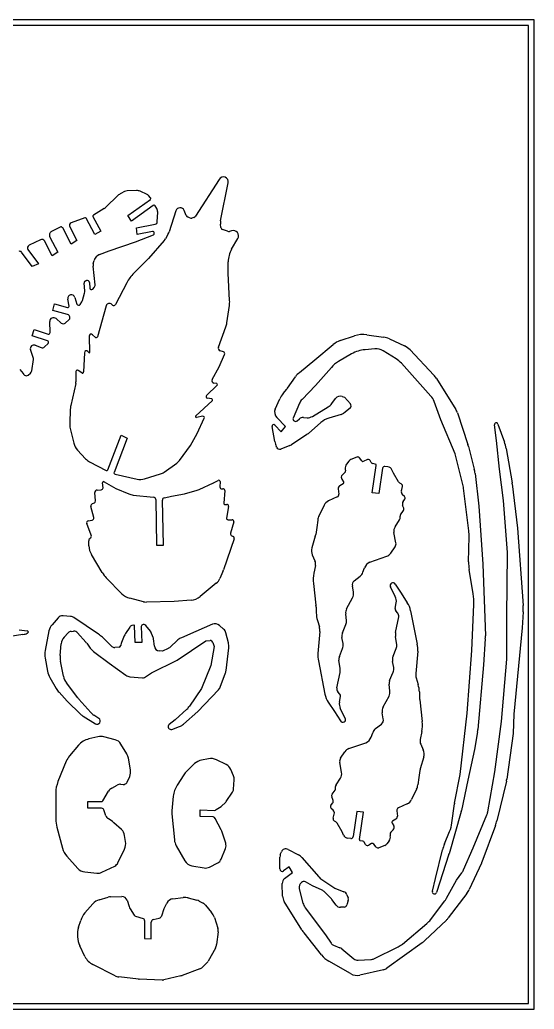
# Model space of a CAD drawing. Extents: x 0 to 23.4, y 0 to 18.5.
# Drawn here: x 13.78 to 23.39, y 0 to 18.5 of the extents above; entities that cross this region are included whole.
import ezdxf

# ---------------------------------------------------------------- set-up
doc = ezdxf.new("R2010")
doc.units = 0
doc.layers.add('GREEN', color=3, linetype='CONTINUOUS')
doc.layers.add('WHITE', color=7, linetype='CONTINUOUS')

msp = doc.modelspace()

# ---------------------------------------------------------------- linework, layer by layer
at = {"layer": 'GREEN', "linetype": 'CONTINUOUS'}
for p, q in [((23.392408, 18.502732), (0, 18.502732)), ((23.392408, 0), (23.392408, 18.502732)), ((23.288208, 18.398532), (0.1042, 18.398532)), ((23.288208, 0.1042), (23.288208, 18.398532)), ((0, 0), (23.392408, 0)), ((0.1042, 0.1042), (23.288208, 0.1042))]:
    msp.add_line(p, q, dxfattribs=at)
at = {"layer": 'WHITE', "linetype": 'CONTINUOUS'}
for p, q in [((17.503024, 15.51636), (17.0631, 14.831923)), ((17.530116, 14.742154), (17.671828, 15.451756)), ((15.612836, 15.216264), (15.384638, 14.996403)), ((15.736834, 15.289204), (15.666637, 15.254534)), ((15.959822, 15.30796), (15.783724, 15.301708)), ((16.155718, 15.237104), (16.027358, 15.295017)), ((16.221364, 15.174584), (16.18338, 15.216882)), ((15.799354, 14.845312), (16.218143, 15.144492)), ((16.272422, 15.029746), (15.863958, 14.737986)), ((16.338068, 14.972436), (16.30785, 15.022452)), ((15.14602, 14.822388), (15.289816, 14.550426)), ((15.357546, 14.975562), (15.154154, 14.851899)), ((15.863958, 14.737986), (15.799354, 14.845312)), ((16.348488, 14.725482), (16.35474, 14.903664)), ((16.694432, 14.930756), (16.569392, 14.53688)), ((16.888244, 14.845312), (16.848107, 14.937822)), ((16.957016, 14.79738), (16.922252, 14.811088)), ((17.028914, 14.8078), (16.993222, 14.796061)), ((14.532282, 14.62545), (14.372856, 14.543132)), ((14.711506, 14.63066), (14.845924, 14.374328)), ((14.992846, 14.801548), (14.738143, 14.70266)), ((15.180406, 14.488948), (15.016812, 14.79217)), ((15.959822, 14.613988), (16.308734, 14.679424)), ((17.53741, 14.616072), (17.528342, 14.681615)), ((14.340554, 14.439974), (14.490602, 14.15655)), ((14.740682, 14.30764), (14.581255, 14.609821)), ((15.289816, 14.550426), (15.180406, 14.488948)), ((15.94315, 14.351404), (16.27659, 14.480612)), ((15.970242, 14.488948), (15.959822, 14.613988)), ((16.256792, 14.54209), (15.970242, 14.488948)), ((16.28701, 14.493116), (16.288393, 14.512996)), ((16.55272, 14.498326), (16.499578, 14.407672)), ((17.659324, 14.5473), (17.56736, 14.578869)), ((17.736432, 14.558762), (17.696738, 14.54658)), ((14.165498, 14.389958), (13.950761, 14.28593)), ((14.38015, 14.08882), (14.237396, 14.365992)), ((14.845924, 14.374328), (14.740682, 14.30764)), ((15.451326, 14.184684), (15.94315, 14.351404)), ((16.476654, 14.37537), (16.180726, 14.035678)), ((17.737474, 14.211776), (17.854178, 14.410798)), ((14.011282, 13.886672), (13.81226, 14.15655)), ((13.931048, 14.206566), (14.12486, 13.938772)), ((14.490602, 14.15655), (14.38015, 14.08882)), ((15.267934, 14.111744), (15.451326, 14.184684)), ((14.12486, 13.938772), (14.011282, 13.886672)), ((15.185616, 13.548022), (15.147953, 13.894992)), ((15.152272, 13.946066), (15.16778, 14.001329)), ((16.180726, 14.035678), (15.908598, 13.763882)), ((17.673912, 13.763716), (17.673126, 13.975244)), ((17.699962, 13.252094), (17.673912, 13.763716)), ((14.993888, 13.435486), (14.980342, 13.576156)), ((15.014728, 13.624088), (15.022893, 13.626798)), ((15.07829, 13.587618), (15.086626, 13.483418)), ((15.777472, 13.584492), (15.566935, 13.177101)), ((14.946998, 13.25522), (14.988678, 13.39068)), ((15.14081, 13.465704), (15.168944, 13.496964)), ((14.394738, 13.068702), (14.425998, 13.189574)), ((14.425998, 13.189574), (14.666553, 13.121278)), ((14.69796, 13.149978), (14.67712, 13.28127)), ((14.806328, 13.310446), (14.843659, 13.186389)), ((14.905318, 13.179154), (14.934373, 13.227161)), ((15.392974, 13.154146), (15.232506, 12.576878)), ((15.51072, 13.168734), (15.497174, 13.181238)), ((17.649946, 12.83842), (17.695766, 13.159363)), ((14.670868, 12.992636), (14.394738, 13.068702)), ((14.34368, 12.652944), (14.336386, 12.858218)), ((14.455174, 12.914486), (14.55208, 12.831126)), ((14.628146, 12.832168), (14.702128, 12.90094)), ((14.712548, 12.92699), (14.710136, 12.945715)), ((14.009198, 12.590424), (14.04671, 12.709212)), ((14.294706, 12.500812), (14.009198, 12.590424)), ((14.04671, 12.709212), (14.30601, 12.625414)), ((15.074122, 12.586256), (15.0821, 12.278866)), ((15.189784, 12.564374), (15.134558, 12.613348)), ((17.489478, 12.380982), (17.630148, 12.761312)), ((19.76729, 12.502896), (20.031958, 12.590424)), ((20.265366, 12.611264), (20.575882, 12.567486)), ((14.063382, 12.41641), (14.178002, 12.371604)), ((14.240522, 12.38515), (14.307119, 12.451931)), ((19.294222, 12.143406), (19.63355, 12.42831)), ((20.685292, 12.535198), (20.970572, 12.403417)), ((14.030038, 12.188212), (13.978286, 12.333842)), ((14.985552, 12.276782), (14.970964, 11.91625)), ((15.072038, 12.274698), (15.052095, 12.298546)), ((17.507192, 12.01524), (17.60514, 12.243438)), ((17.5843, 12.292412), (17.520738, 12.314295)), ((19.978816, 12.2549), (19.731862, 12.110062)), ((20.416456, 12.346596), (20.230955, 12.333389)), ((20.810332, 12.163204), (20.568439, 12.309882)), ((21.073958, 12.328882), (21.515744, 11.857879)), ((14.000862, 11.93709), (14.033164, 12.148616)), ((19.00663, 11.906872), (19.294222, 12.143406)), ((21.461582, 11.466106), (20.911406, 12.078802)), ((13.777874, 11.964182), (13.839352, 11.889158)), ((13.849772, 11.878738), (13.867486, 11.859982)), ((13.93209, 11.857898), (13.975854, 11.894368)), ((14.82821, 11.927712), (14.827879, 11.734942)), ((14.935536, 11.899578), (14.868713, 11.947341)), ((17.373816, 11.773496), (17.507192, 12.01524)), ((19.601612, 12.002736), (19.302558, 11.66617)), ((14.824042, 11.700556), (14.730262, 11.286882)), ((17.26649, 11.475484), (17.46447, 11.667212)), ((17.451966, 11.703682), (17.406118, 11.709934)), ((18.783642, 11.616154), (18.927996, 11.824891)), ((19.302558, 11.66617), (19.052478, 11.403586)), ((21.56474, 11.794336), (21.927319, 11.217045)), ((18.698198, 11.512996), (18.767917, 11.595393)), ((17.066426, 11.09828), (17.375643, 11.37577)), ((17.36548, 11.412964), (17.281055, 11.42638)), ((18.552318, 11.222278), (18.63792, 11.416485)), ((19.007672, 11.335856), (18.887186, 11.055814)), ((19.609948, 11.326478), (19.680804, 11.4213)), ((19.800634, 11.458812), (19.847524, 11.444224)), ((19.847524, 11.444224), (19.956934, 11.320226)), ((21.6481, 11.02013), (21.520976, 11.366074)), ((14.721926, 11.219152), (14.710464, 10.954484)), ((19.249416, 11.086818), (19.541176, 11.265)), ((19.785004, 11.12433), (19.55368, 11.053474)), ((19.94964, 11.241034), (19.832936, 11.149338)), ((21.958616, 11.15038), (22.152428, 10.558524)), ((17.19876, 11.08786), (17.081014, 11.06702)), ((17.093518, 10.769008), (17.224283, 11.052246)), ((18.543982, 10.922182), (18.660686, 10.800268)), ((18.744046, 10.894048), (18.57941, 11.063894)), ((18.960782, 11.003458), (19.003383, 11.040071)), ((19.077486, 11.064936), (19.150393, 11.061019)), ((19.405716, 10.971156), (19.171266, 10.769008)), ((21.912768, 10.38451), (21.6481, 11.02013)), ((22.68489, 10.632506), (22.649462, 10.928434)), ((22.713024, 10.943022), (22.835953, 10.606447)), ((14.719842, 10.860704), (14.78653, 10.583532)), ((15.425276, 10.088582), (15.671188, 10.73358)), ((15.671188, 10.73358), (15.782682, 10.677312)), ((16.970562, 10.539768), (17.093518, 10.769008)), ((18.546066, 10.61375), (18.491882, 10.896132)), ((18.660686, 10.800268), (18.744046, 10.894048)), ((19.144174, 10.748168), (18.854463, 10.555452)), ((15.782682, 10.677312), (15.539772, 10.038613)), ((22.745326, 10.099002), (22.68489, 10.632506)), ((14.855302, 10.456408), (15.007215, 10.293651)), ((16.765288, 10.263638), (16.970562, 10.539768)), ((18.577326, 10.50955), (18.572116, 10.523096)), ((18.822196, 10.538726), (18.654434, 10.475164)), ((22.069068, 9.761394), (21.912768, 10.38451)), ((22.162848, 10.523096), (22.271216, 10.100044)), ((22.868282, 10.485584), (22.980323, 9.841542)), ((15.082458, 10.236546), (15.389368, 10.075164)), ((16.473528, 10.042734), (16.711058, 10.210566)), ((19.927758, 10.251134), (19.885036, 10.193824)), ((20.07468, 10.325116), (19.965232, 10.280401)), ((20.170544, 10.25426), (20.12678, 10.310528)), ((20.26224, 10.276142), (20.211173, 10.24594)), ((20.347684, 10.220916), (20.324759, 10.25947)), ((20.422708, 10.192782), (20.373734, 10.20216)), ((15.55761, 10.006264), (15.969147, 9.914329)), ((16.108828, 9.919778), (16.408924, 10.011474)), ((19.854818, 10.034398), (19.805648, 9.988756)), ((19.862112, 10.102128), (19.867053, 10.069784)), ((20.364356, 9.657193), (20.440422, 10.167774)), ((20.558168, 10.115674), (20.489396, 9.646773)), ((20.6582, 10.143808), (20.602861, 10.149183)), ((20.760316, 10.026062), (20.734266, 10.08754)), ((20.855138, 9.862468), (20.760316, 10.026062)), ((22.286846, 10.01981), (22.357702, 9.409198)), ((22.817224, 9.513398), (22.745326, 10.099002)), ((15.333506, 9.752009), (15.324202, 9.843712)), ((15.357097, 9.86482), (15.574282, 9.740553)), ((17.127904, 9.717628), (17.398824, 9.843712)), ((17.408202, 9.848922), (17.483226, 9.88956)), ((17.52178, 9.865594), (17.517612, 9.767645)), ((19.820432, 9.824956), (19.757914, 9.788486)), ((19.797508, 9.912484), (19.82981, 9.864552)), ((20.90828, 9.823913), (20.881145, 9.83738)), ((22.982902, 9.823913), (23.082934, 8.993439)), ((15.194742, 9.503997), (15.181448, 9.661361)), ((15.221039, 9.708338), (15.299194, 9.71242)), ((15.574282, 9.740553), (15.8129, 9.638438)), ((16.611072, 9.591548), (16.856984, 9.635312)), ((16.856984, 9.635312), (17.095602, 9.705126)), ((17.559292, 9.731176), (17.574922, 9.734302)), ((17.608582, 9.703119), (17.588468, 9.465465)), ((19.73082, 9.734302), (19.742282, 9.633228)), ((20.489396, 9.646773), (20.364356, 9.657193)), ((20.910364, 9.692622), (20.930725, 9.772981)), ((20.966632, 9.587379), (20.930117, 9.621717)), ((22.170142, 8.945508), (22.072194, 9.742636)), ((15.136642, 9.456088), (15.17207, 9.468592)), ((15.898327, 9.614298), (16.279716, 9.575917)), ((16.319312, 9.533196), (16.335984, 8.678755)), ((16.462066, 8.678755), (16.444352, 9.520692)), ((16.479768, 9.565557), (16.611072, 9.591548)), ((17.618677, 9.43639), (17.644736, 9.439416)), ((19.712064, 9.580085), (19.547257, 9.50439)), ((20.941624, 9.491515), (20.971842, 9.53528)), ((22.895374, 8.543295), (22.817224, 9.513398)), ((15.159566, 9.194544), (15.108508, 9.401904)), ((17.677799, 9.404037), (17.64161, 9.183084)), ((19.466152, 9.424828), (19.37133, 9.231014)), ((20.893692, 9.243519), (20.948918, 9.323754)), ((20.95517, 9.370644), (20.933288, 9.421702)), ((22.357702, 9.409198), (22.431684, 8.324475)), ((15.112676, 8.863188), (15.028274, 9.084093)), ((15.055366, 9.130982), (15.128306, 9.14453)), ((17.668702, 9.152864), (17.748936, 9.152865)), ((17.77691, 9.115401), (17.718718, 8.901743)), ((19.347364, 9.147655), (19.32965, 9.008027)), ((20.792618, 9.020531), (20.87702, 9.15078)), ((20.886398, 9.177873), (20.886178, 9.220601)), ((19.32965, 9.008027), (19.308793, 8.876739)), ((20.808248, 8.723562), (20.771705, 8.914234)), ((23.082934, 8.993439), (23.183335, 7.547096)), ((15.069954, 8.66521), (15.065786, 8.75899)), ((15.084959, 8.798421), (15.096004, 8.805879)), ((17.785406, 8.79546), (17.582216, 8.214023)), ((17.742598, 8.851526), (17.764566, 8.84235)), ((19.301516, 8.844434), (19.236725, 8.625671)), ((22.165974, 8.364071), (22.17569, 8.837154)), ((16.335984, 8.678755), (16.462066, 8.678755)), ((20.711342, 8.526623), (20.792618, 8.646452)), ((22.879744, 7.341869), (22.895374, 8.525582)), ((15.31866, 8.164852), (15.117886, 8.502658)), ((19.245248, 8.494321), (19.29415, 8.386963)), ((20.31955, 8.358861), (20.635276, 8.469312)), ((17.571998, 8.18728), (17.518654, 8.056681)), ((19.3036, 8.299468), (19.27234, 8.151504)), ((20.191384, 8.172343), (20.220434, 8.254709)), ((22.251418, 7.767005), (22.175897, 8.225404)), ((22.431684, 8.324475), (22.480256, 6.983411)), ((15.684402, 7.769808), (15.394016, 8.067101)), ((17.449695, 7.964177), (17.148744, 7.716989)), ((19.265046, 7.963943), (19.312978, 7.554436)), ((20.029874, 8.009791), (20.1372, 8.09732)), ((20.01216, 7.802434), (19.993379, 7.91184)), ((20.796786, 7.716989), (20.704048, 7.900382)), ((20.79348, 7.950287), (20.90307, 7.777426)), ((20.90307, 7.777426), (21.020816, 7.602369)), ((16.087988, 7.621125), (15.832698, 7.684687)), ((16.663172, 7.624252), (16.147382, 7.614873)), ((16.977856, 7.648217), (16.663172, 7.624252)), ((19.886078, 7.485665), (19.994446, 7.690938)), ((20.792962, 7.493073), (20.813458, 7.601327)), ((19.316104, 7.517967), (19.31919, 7.410641)), ((20.841592, 7.406474), (20.805122, 7.450237)), ((21.083336, 7.451278), (21.207334, 6.829206)), ((22.227452, 6.709375), (22.263468, 7.566961)), ((23.184008, 7.432524), (23.166294, 7.132428)), ((14.492686, 7.318945), (14.38015, 7.190778)), ((14.728178, 7.346038), (14.586466, 7.3575)), ((15.25022, 7.012597), (14.790604, 7.324018)), ((19.341112, 7.272055), (19.377582, 7.148057)), ((19.883994, 7.264761), (19.868809, 7.393902)), ((20.801749, 7.045991), (20.860348, 7.33666)), ((22.881828, 6.560369), (22.879744, 7.341869)), ((13.764328, 7.095956), (13.913334, 7.07616)), ((13.919586, 7.033436), (13.913334, 7.030312)), ((14.32284, 7.073033), (14.251984, 6.70625)), ((14.60418, 6.955288), (14.681842, 7.038062)), ((14.736514, 7.064698), (14.783369, 7.068253)), ((14.857386, 7.038647), (15.012644, 6.863592)), ((15.831656, 7.144932), (15.751547, 7.025713)), ((15.90147, 7.184527), (15.873259, 7.175422)), ((15.935856, 6.860465), (15.923155, 7.168897)), ((16.049434, 7.157435), (16.060896, 6.860465)), ((16.09945, 7.193906), (16.084862, 7.193906)), ((16.21928, 7.068866), (16.131583, 7.178146)), ((16.27138, 6.949035), (16.227616, 7.054276)), ((17.067468, 7.062614), (16.79759, 6.947994)), ((17.376942, 7.199116), (17.067468, 7.062614)), ((17.587426, 7.109503), (17.509276, 7.175149)), ((17.677038, 6.853171), (17.630824, 7.039598)), ((19.385918, 7.065739), (19.349448, 6.64998)), ((19.807928, 7.039689), (19.873574, 7.195989)), ((23.166294, 7.132428), (23.009994, 5.517327)), ((13.837268, 7.007388), (13.479862, 6.950077)), ((15.499258, 6.785441), (15.321076, 6.955288)), ((15.728498, 6.981338), (15.681608, 6.860464)), ((16.060896, 6.860465), (15.935856, 6.860465)), ((16.294304, 6.787525), (16.277632, 6.924026)), ((16.732986, 6.906314), (16.579793, 6.76671)), ((16.716314, 6.527025), (17.251902, 6.886516)), ((17.251902, 6.886516), (17.333127, 6.893379)), ((17.384236, 6.860465), (17.41237, 6.781274)), ((19.820432, 6.837542), (19.798519, 6.952156)), ((20.822836, 6.816702), (20.799912, 6.968834)), ((22.478574, 6.924027), (22.442104, 6.439498)), ((14.533324, 6.614553), (14.549996, 6.834414)), ((15.028274, 6.844836), (15.094962, 6.754182)), ((15.179364, 6.670821), (15.451326, 6.473884)), ((15.633676, 6.770853), (15.55342, 6.765941)), ((15.669104, 6.814617), (15.66702, 6.80107)), ((16.444352, 6.693746), (16.380791, 6.701039)), ((16.550636, 6.746888), (16.444352, 6.693746)), ((17.41237, 6.781274), (17.34985, 6.426994)), ((17.632232, 6.334255), (17.682962, 6.760473)), ((19.750618, 6.595798), (19.811054, 6.74272)), ((20.754064, 6.601006), (20.8145, 6.746888)), ((21.214912, 6.69277), (21.1792, 6.276945)), ((22.138882, 5.539209), (22.227452, 6.709375)), ((14.251984, 6.566621), (14.296589, 6.322756)), ((14.594802, 6.225888), (14.539428, 6.509283)), ((16.242204, 6.28945), (16.716314, 6.527025)), ((19.357784, 6.51348), (19.481675, 5.891385)), ((19.765206, 6.373851), (19.742254, 6.52598)), ((20.766408, 6.391535), (20.744686, 6.505143)), ((22.779712, 5.38291), (22.881147, 6.544799)), ((15.451326, 6.473884), (15.757674, 6.245684)), ((17.34985, 6.426994), (17.17271, 5.999774)), ((19.70477, 6.007068), (19.763122, 6.296744)), ((20.69095, 6.146944), (20.75719, 6.302996)), ((22.442104, 6.439498), (22.339988, 5.230776)), ((14.341596, 6.20088), (14.4583, 5.997688)), ((15.836866, 6.216509), (16.071309, 6.194567)), ((16.110912, 6.204005), (16.242204, 6.28945)), ((17.531158, 6.040412), (17.616602, 6.272776)), ((21.186942, 6.1955), (21.224006, 6.07063)), ((14.511442, 5.927875), (14.66149, 5.762198)), ((14.86468, 5.822634), (14.650654, 6.101572)), ((17.17271, 5.999774), (16.94868, 5.666334)), ((17.102896, 5.569428), (17.490495, 5.974791)), ((19.759996, 5.893489), (19.723348, 5.936057)), ((20.695712, 5.948714), (20.681124, 6.077924)), ((21.245888, 5.932044), (21.249014, 5.825759)), ((14.66149, 5.762198), (14.912345, 5.519136)), ((15.106424, 5.546503), (14.883436, 5.799708)), ((19.544302, 5.740316), (19.662048, 5.565259)), ((19.75166, 5.742399), (19.771458, 5.849726)), ((20.570274, 5.651954), (20.67904, 5.85702)), ((21.251863, 5.788215), (21.300072, 5.378742)), ((16.902832, 5.613191), (16.680886, 5.411044)), ((16.838228, 5.329768), (17.102896, 5.569428)), ((19.662048, 5.565259), (19.771458, 5.392288)), ((19.86107, 5.442303), (19.768332, 5.625695)), ((14.964712, 5.478774), (15.19291, 5.339144)), ((15.25543, 5.437093), (15.15931, 5.500273)), ((16.680886, 5.411044), (16.570434, 5.323516)), ((20.571714, 5.430842), (20.552958, 5.540252)), ((22.008632, 4.391967), (22.138882, 5.539209)), ((22.654672, 4.441983), (22.779712, 5.38291)), ((23.009994, 5.517327), (23.000616, 5.154711)), ((16.621492, 5.232862), (16.764196, 5.285097)), ((20.427767, 5.246593), (20.535244, 5.332893)), ((21.291911, 5.191364), (21.261518, 5.043217)), ((22.334778, 5.189097), (22.276426, 4.857742)), ((15.238708, 5.095543), (15.068912, 5.05468)), ((15.560736, 5.039048), (15.348168, 5.094275)), ((20.344558, 5.089066), (20.373734, 5.170342)), ((23.000616, 5.154711), (22.879744, 4.304438)), ((14.874058, 4.934848), (14.70838, 4.736869)), ((15.777392, 4.773293), (15.668062, 4.958816)), ((19.772409, 4.696293), (19.853776, 4.816062)), ((19.929842, 4.874412), (20.245568, 4.983823)), ((21.270896, 4.955688), (21.31987, 4.848364)), ((22.276426, 4.857742), (22.150344, 4.281516)), ((14.646902, 4.635796), (14.491644, 4.255465)), ((15.845202, 4.475326), (15.806648, 4.694147)), ((17.305044, 4.68477), (17.175836, 4.65976)), ((17.637442, 4.573275), (17.455092, 4.66393)), ((21.328206, 4.71707), (21.263602, 4.498252)), ((17.045586, 4.592031), (16.893454, 4.446152)), ((17.773944, 4.363834), (17.720802, 4.484706)), ((19.79334, 4.428436), (19.75687, 4.619123)), ((21.256308, 4.46595), (21.235468, 4.3357)), ((22.524422, 3.688617), (22.654672, 4.441983)), ((15.785808, 4.245046), (15.831656, 4.353413)), ((16.845522, 4.385715), (16.72115, 4.189046)), ((17.772902, 4.112711), (17.786448, 4.28985)), ((19.687942, 4.193057), (19.7725, 4.322154)), ((21.235468, 4.3357), (21.217754, 4.195029)), ((21.905474, 3.854296), (22.008632, 4.391967)), ((22.150344, 4.281516), (22.033374, 3.715766)), ((22.87245, 4.265886), (22.691975, 3.522991)), ((15.328024, 3.898265), (15.436738, 4.078325)), ((15.494956, 4.134835), (15.596164, 4.190862)), ((15.662852, 4.20545), (15.709742, 4.202323)), ((15.748867, 4.212438), (15.768094, 4.223163)), ((19.615918, 4.020184), (19.671426, 4.099165)), ((19.67872, 4.12209), (19.67872, 4.164812)), ((21.193154, 4.111979), (21.098966, 3.918899)), ((14.449964, 4.047066), (14.449964, 3.557326)), ((16.645458, 3.984546), (16.621398, 3.710509)), ((17.634316, 3.881388), (17.753584, 4.056823)), ((19.631006, 3.920646), (19.609948, 3.972042)), ((15.048072, 3.760516), (15.048072, 3.885555)), ((15.048072, 3.885555), (15.300236, 3.88243)), ((15.30753, 3.756742), (15.048072, 3.760516)), ((15.387765, 3.616721), (15.34921, 3.727171)), ((17.14666, 3.603174), (17.14666, 3.728213)), ((17.14666, 3.728213), (17.415496, 3.716752)), ((17.445714, 3.735507), (17.542125, 3.793649)), ((17.556166, 3.804279), (17.616602, 3.860548)), ((19.59311, 3.807523), (19.623494, 3.851169)), ((19.634956, 3.720918), (19.598486, 3.755305)), ((20.822622, 3.709432), (20.834298, 3.609426)), ((21.017463, 3.839153), (20.853054, 3.763641)), ((21.855458, 3.484385), (21.902348, 3.837622)), ((15.508628, 3.50938), (15.42736, 3.56462)), ((16.621492, 3.651106), (16.66734, 3.166576)), ((17.390488, 3.594838), (17.14666, 3.603174)), ((17.543662, 3.353094), (17.431106, 3.568778)), ((19.633914, 3.569828), (19.654754, 3.650064)), ((19.682888, 3.505224), (19.656838, 3.518771)), ((20.07468, 3.695912), (20.00695, 3.227011)), ((20.19972, 3.685492), (20.07468, 3.695912)), ((20.124527, 3.174936), (20.19972, 3.685492)), ((20.806757, 3.554982), (20.744686, 3.517729)), ((22.029472, 3.700079), (21.801022, 2.908232)), ((22.251418, 3.019654), (22.508086, 3.633681)), ((14.470195, 3.402948), (14.575004, 3.010276)), ((15.67923, 3.360059), (15.537812, 3.48647)), ((19.804802, 3.316623), (19.708938, 3.480217)), ((20.759274, 3.354134), (20.7103, 3.308288)), ((20.735308, 3.478132), (20.76761, 3.430201)), ((22.666134, 3.437496), (22.416054, 2.748734)), ((15.754352, 3.133204), (15.737876, 3.250977)), ((17.62598, 3.105098), (17.554082, 3.327042)), ((19.830774, 3.255111), (19.804802, 3.316623)), ((19.962144, 3.192625), (19.906918, 3.198878)), ((20.191299, 3.140075), (20.14241, 3.149904)), ((20.680082, 3.149904), (20.63736, 3.091552)), ((20.697796, 3.27286), (20.703006, 3.240557)), ((21.71583, 3.092594), (21.811694, 3.32496)), ((15.612395, 2.739565), (15.733708, 2.995688)), ((16.702768, 3.058208), (16.864277, 2.775825)), ((17.54262, 2.806043), (17.622854, 3.005064)), ((18.79302, 2.987351), (18.989958, 2.885234)), ((20.239586, 3.082758), (20.217434, 3.12177)), ((20.353936, 3.09676), (20.301836, 3.066543)), ((20.438338, 3.032156), (20.394574, 3.088426)), ((20.599848, 3.062375), (20.490438, 3.018611)), ((21.545984, 2.443428), (21.678318, 2.977974)), ((22.071152, 2.603895), (22.251418, 3.019654)), ((14.65628, 2.86127), (14.862596, 2.633072)), ((18.637762, 2.622652), (18.640195, 2.842522)), ((18.646098, 2.893572), (18.666938, 2.942544)), ((19.049352, 2.838346), (19.365078, 2.473644)), ((21.798148, 2.898781), (21.566824, 2.18397)), ((15.311698, 2.561174), (15.551358, 2.677878)), ((16.99557, 2.683088), (17.22152, 2.642576)), ((17.321716, 2.657038), (17.479058, 2.736229)), ((18.811776, 2.665373), (18.70966, 2.58618)), ((18.874296, 2.557006), (18.811776, 2.665373)), ((22.40876, 2.73102), (22.177436, 2.238154)), ((14.991804, 2.567426), (15.217918, 2.544501)), ((18.728416, 2.445511), (18.874296, 2.557006)), ((19.421346, 2.424671), (19.665174, 2.261077)), ((21.488674, 2.205851), (21.545984, 2.443428)), ((21.754384, 2.07456), (21.93986, 2.41321)), ((21.93986, 2.41321), (22.037808, 2.547628)), ((18.689862, 2.113113), (18.682568, 2.348606)), ((19.00142, 2.253783), (19.070592, 1.984786)), ((19.061856, 2.379865), (19.043877, 2.366707)), ((19.2515, 2.309009), (19.114937, 2.381847)), ((19.427598, 2.225649), (19.2515, 2.309009)), ((19.665174, 2.261077), (19.836063, 2.196471)), ((15.261682, 2.046426), (15.429444, 2.094358)), ((15.47425, 2.10061), (15.683683, 2.10732)), ((15.78164, 2.037047), (15.819019, 1.920302)), ((16.640248, 2.06414), (16.831867, 2.086936)), ((16.92784, 2.080812), (17.08414, 2.041214)), ((19.591192, 2.073518), (19.479698, 2.187096)), ((19.688098, 1.948477), (19.610946, 2.050562)), ((19.89233, 2.140205), (19.914008, 2.081778)), ((22.133672, 2.164171), (21.787238, 1.706064)), ((14.99493, 1.800513), (15.142894, 1.971402)), ((15.83895, 1.877622), (15.914543, 1.757486)), ((16.429617, 1.746385), (16.478738, 1.880747)), ((16.478738, 1.880747), (16.528754, 1.981822)), ((17.132072, 2.02246), (17.203906, 1.981707)), ((17.248776, 1.94431), (17.363396, 1.805724)), ((19.047268, 1.486871), (18.719579, 2.014856)), ((19.111872, 1.897419), (19.490118, 1.387881)), ((19.841272, 1.908882), (19.771458, 1.906797)), ((19.916296, 2.034963), (19.893372, 1.94952)), ((21.454288, 1.674431), (21.724166, 2.028712)), ((15.941066, 1.737994), (16.080694, 1.698396)), ((16.273464, 1.677557), (16.383916, 1.705691)), ((17.415496, 1.712985), (17.479058, 1.515006)), ((21.7523, 1.667137), (21.348004, 1.28264)), ((14.876142, 1.531678), (14.91678, 1.661928)), ((16.110912, 1.658802), (16.10987, 1.324319)), ((16.23491, 1.318068), (16.235644, 1.629626)), ((20.92912, 1.219078), (21.3876, 1.604618)), ((16.10987, 1.324319), (16.23491, 1.318068)), ((17.486352, 1.449359), (17.457176, 1.211784)), ((19.415094, 1.01693), (19.089908, 1.426373)), ((19.490118, 1.387881), (19.59783, 1.232176)), ((14.995972, 0.986711), (14.900108, 1.184692)), ((17.435294, 1.143011), (17.30085, 0.900241)), ((19.641208, 1.197195), (19.759879, 1.148976)), ((19.794382, 1.128424), (20.020496, 0.940862)), ((20.3977, 0.943989), (20.847844, 1.165936)), ((21.29903, 1.242001), (20.635259, 0.764788)), ((20.099688, 0.914813), (20.339329, 0.928694)), ((15.559694, 0.623053), (15.144978, 0.833538)), ((17.144576, 0.753303), (16.81322, 0.63243)), ((17.278994, 0.87105), (17.192508, 0.784563)), ((19.959018, 0.664733), (19.555435, 0.896526)), ((15.999418, 0.563659), (15.626376, 0.603186)), ((16.4381, 0.545945), (16.009838, 0.562618)), ((16.78717, 0.624096), (16.467276, 0.549072)), ((20.572756, 0.736631), (20.134063, 0.638733))]:
    msp.add_line(p, q, dxfattribs=at)
for centre, radius, start, end in [((17.582671, 15.471634), 0.091346, -12.56848, 150.683179), ((15.76601, 15.05788), 0.220335, 116.8084, 134.041966), ((15.789723, 15.185042), 0.11682, 92.943455, 116.919379), ((15.966074, 15.157912), 0.150177, 65.91611, 92.385944), ((16.121332, 15.161038), 0.083477, 41.98742, 65.674425), ((16.205734, 15.161038), 0.020683, -53.131199, 40.914383), ((15.277312, 15.107896), 0.154757, -58.7716, -46.0911), ((16.286862, 15.010198), 0.024303, 30.279695, 126.453035), ((16.772582, 14.905748), 0.082053, 23.00961, 162.255328), ((14.999915, 14.784301), 0.01864, 24.972737, 112.286016), ((15.165818, 14.832808), 0.022372, 121.4258, 207.758541), ((16.227671, 14.909267), 0.127192, -2.524449, 29.778438), ((16.947638, 14.87032), 0.064444, -157.166346, -113.1988), ((17.00599, 14.876572), 0.072492, -71.565051, -38.0193), ((14.548954, 14.593148), 0.03635, 27.301231, 117.299572), ((14.757354, 14.654626), 0.051733, 111.7995, 207.597296), ((16.299514, 14.727566), 0.049018, -79.1588, -2.436648), ((16.976814, 14.843228), 0.04994, -113.355565, -70.8196), ((17.705172, 14.706726), 0.178604, 168.558956, 188.0824), ((14.407638, 14.475605), 0.075959, 117.25182, 207.974236), ((16.262002, 14.51604), 0.026566, -6.580199, 101.309932), ((16.272569, 14.494557), 0.014513, -73.912785, -5.698359), ((16.38809, 14.5924), 0.189613, -29.744562, -17.02588), ((17.583258, 14.622324), 0.046272, -172.234834, -110.0952), ((17.679122, 14.603568), 0.059649, -109.384516, -72.8234), ((17.766783, 14.462083), 0.101331, -30.404856, 107.428626), ((13.974812, 14.237826), 0.053781, 116.5646, 215.537678), ((14.189253, 14.341393), 0.054064, 27.065244, 116.064858), ((16.342317, 14.494992), 0.179877, -41.683666, -29.041258), ((13.780466, 14.134373), 0.038765, 34.896825, 119.798061), ((15.330454, 13.954402), 0.169307, 111.670448, 163.9088), ((18.143854, 13.9742), 0.47073, 149.688787, 179.873), ((15.279396, 13.909596), 0.132252, 163.992596, 186.3402), ((16.416218, 13.25522), 0.718621, 134.9413, 152.729005), ((15.025702, 13.579916), 0.045515, 103.951467, 184.737878), ((15.034526, 13.584492), 0.043875, 4.085617, 105.375799), ((15.12111, 13.540835), 0.064906, -42.524782, 6.357891), ((14.741724, 13.295858), 0.066231, 12.724356, 192.724356), ((14.876566, 13.426423), 0.117672, -17.682632, 4.417602), ((15.117823, 13.487119), 0.031416, -173.235919, -42.971608), ((14.672952, 13.14581), 0.025353, -104.619402, 9.462322), ((14.876142, 13.196868), 0.034132, -162.1205, -31.263732), ((14.826126, 13.292732), 0.126558, -31.206, -17.241459), ((15.452759, 13.138135), 0.061892, 44.140997, 165.007436), ((15.535728, 13.193742), 0.035367, -135, -28.070198), ((17.225852, 13.227086), 0.474769, -8.201, 3.019397), ((14.65628, 12.940536), 0.054104, 5.492445, 74.357754), ((14.408004, 12.860546), 0.071656, 48.831016, 181.861336), ((14.589534, 12.873899), 0.056853, -131.207253, -47.223098), ((14.680953, 12.924519), 0.031691, -48.074994, 4.472174), ((17.269112, 12.895107), 0.38503, -20.333882, -8.466161), ((14.315546, 12.651902), 0.028153, -109.7995, 2.121096), ((15.109455, 12.588392), 0.035397, 44.831579, 183.459505), ((20.192846, 12.105983), 0.510459, 81.832457, 108.371874), ((14.039416, 12.355974), 0.065014, 68.369113, 199.902699), ((14.28637, 12.472678), 0.029343, -44.9986, 73.495639), ((15.207071, 12.584546), 0.026566, -130.595568, -16.776728), ((19.89754, 12.112146), 0.411886, 108.434949, 129.8612), ((20.520656, 12.178834), 0.392556, 65.203615, 81.9127), ((20.83013, 12.099642), 0.334669, 43.23373, 65.1878), ((14.198757, 12.426862), 0.059027, -110.58617, -44.963585), ((15.023064, 12.274698), 0.037569, 39.40166, 176.82017), ((15.075425, 12.28075), 0.006935, -119.237254, -15.75916), ((17.538452, 12.363268), 0.052078, 160.114835, 250.1146), ((17.571874, 12.258204), 0.036395, -23.934509, 70.037109), ((20.274744, 11.748488), 0.586538, 94.28151, 120.300398), ((20.435212, 12.091306), 0.255978, 58.63665, 94.201936), ((13.954168, 12.162301), 0.080173, -9.828002, 18.855978), ((20.00309, 11.648204), 0.535609, 120.423732, 138.553314), ((20.575444, 11.779198), 0.450149, 41.725963, 58.546794), ((13.961615, 12.001001), 0.165701, -137.548552, -132.451447), ((13.90096, 11.895257), 0.048629, -133.499051, -50.196169), ((13.932302, 11.948543), 0.06951, -51.203311, -9.483187), ((14.853218, 11.927712), 0.025008, 51.71245, 180), ((14.948704, 11.917575), 0.0223, -126.19126, -3.406494), ((19.224408, 11.61928), 0.360744, 127.134694, 145.2523), ((21.212544, 11.573432), 0.41574, 32.096715, 43.17217), ((14.67191, 11.734942), 0.155969, -12.7364, 0), ((17.411262, 11.752537), 0.042912, 150.763191, 263.115866), ((17.449471, 11.682448), 0.02138, -45.449154, 83.29844), ((17.286288, 11.454644), 0.028745, 133.531199, 259.5097), ((19.012882, 11.24937), 0.410517, 140.045464, 155.9782), ((18.546066, 11.779748), 0.288453, -39.7262, -34.551162), ((15.105194, 11.206359), 0.383481, 167.878816, 178.08818), ((17.362354, 11.392124), 0.021072, -50.9047, 81.469234), ((19.215077, 11.247335), 0.225506, 136.140571, 156.887092), ((19.413253, 11.477306), 0.247867, -58.929185, -37.481246), ((19.767124, 11.355708), 0.108413, 71.995052, 142.769726), ((19.915422, 11.284118), 0.055019, -51.542113, 41.01732), ((21.231891, 11.262079), 0.307222, 19.785734, 41.613711), ((18.683271, 11.163169), 0.143675, 155.706619, 223.706686), ((19.739496, 11.269993), 0.152606, -72.650106, -52.244272), ((21.669982, 11.055558), 0.30381, 18.186379, 32.10946), ((15.046021, 10.940681), 0.335841, 177.64446, 193.776726), ((17.079617, 11.085402), 0.018435, 135.687087, 274.3467), ((17.202928, 11.063894), 0.024325, -28.611299, 99.865807), ((18.521534, 10.901953), 0.030218, 42.023843, 191.10626), ((18.930564, 11.038886), 0.046564, 158.6823, 310.462227), ((19.072276, 10.95761), 0.107452, 87.220833, 129.8775), ((19.15772, 11.235824), 0.174959, -92.4002, -58.392498), ((19.678811, 10.654417), 0.418216, 107.409613, 130.76809), ((22.681243, 10.935728), 0.032607, 12.925999, 192.925999), ((18.986236, 10.981518), 0.281774, -55.90863, -48.954186), ((15.062547, 10.650689), 0.284069, -166.325362, -136.849315), ((19.056891, 10.711469), 0.520087, -169.170363, -158.764959), ((18.764886, 10.688774), 0.16062, -69.095921, -56.1034), ((21.614815, 10.381157), 0.566116, 14.520465, 18.258616), ((22.17431, 10.364712), 0.704419, 9.880329, 20.07002), ((18.633459, 10.531777), 0.060373, -158.398469, -69.670107), ((15.21375, 10.487668), 0.283372, -136.7899, -117.601539), ((16.571476, 10.407434), 0.24133, -54.6631, -36.573031), ((19.984353, 10.120282), 0.123581, 143.480571, 188.446943), ((19.998614, 10.199034), 0.087948, 112.3069, 143.673174), ((20.091169, 10.283677), 0.0446, 37.01723, 111.698277), ((20.195552, 10.273016), 0.031259, -143.130102, -60.018499), ((20.285164, 10.236546), 0.045752, 30.068701, 120.068583), ((20.381336, 10.240187), 0.038779, -150.202918, -101.304856), ((20.418565, 10.17107), 0.022104, -8.574423, 79.196848), ((15.40131, 10.09796), 0.025735, -117.647401, -21.370622), ((15.56282, 10.03023), 0.024526, 160.0141, 257.735226), ((16.343701, 10.228656), 0.226764, -73.28419, -55.073826), ((19.827726, 10.063574), 0.039814, -47.121096, 8.972405), ((20.597764, 10.109422), 0.040086, 82.69555, 171.027373), ((20.647741, 10.05012), 0.094271, 23.387605, 83.629801), ((21.691491, 9.945472), 0.599978, 7.117387, 14.929525), ((15.346084, 9.845796), 0.021981, 59.933461, 185.440332), ((16.028594, 10.183404), 0.275564, -102.4583, -73.072487), ((17.323184, 9.99091), 0.165494, -62.802799, -59.087993), ((17.495732, 9.866685), 0.026071, -2.397285, 118.665328), ((19.846482, 9.945828), 0.059247, 133.5681, 214.249033), ((19.807075, 9.849028), 0.027529, -60.975575, 34.326513), ((20.911406, 9.89477), 0.06488, -150.140984, -117.8023), ((20.88744, 9.784316), 0.044745, -14.674799, 62.242081), ((22.657798, 9.785359), 0.327382, 6.763105, 9.881516), ((15.22417, 9.665528), 0.042925, 94.183819, 185.570814), ((15.29711, 9.74889), 0.036529, -86.729512, 4.897853), ((15.924394, 9.869762), 0.256791, -115.733229, -95.8262), ((17.030937, 9.920187), 0.224572, -73.26486, -64.419051), ((17.553068, 9.766116), 0.035489, 177.529593, 280.10018), ((17.580132, 9.706167), 0.028613, -6.116099, 100.491097), ((19.689866, 9.627871), 0.05269, -65.082859, 5.836326), ((19.786046, 9.740553), 0.055578, 120.4094, 186.457749), ((20.980178, 9.673866), 0.072289, 164.962184, 226.1707), ((21.912444, 9.725654), 0.16065, 6.06815, 12.854429), ((15.15251, 9.413453), 0.045492, 110.414357, 194.706189), ((15.160608, 9.500894), 0.034275, -70.463345, 5.193236), ((16.275544, 9.53234), 0.043776, 1.120702, 84.531203), ((16.489158, 9.521734), 0.044818, 102.093599, 181.33222), ((17.61556, 9.463381), 0.027172, 175.601295, 276.586901), ((17.647862, 9.409198), 0.030379, -9.7828, 95.906141), ((19.619326, 9.349804), 0.17056, 114.9953, 153.904576), ((21.001453, 9.448967), 0.073415, 144.580992, 201.800707), ((20.939661, 9.558372), 0.039609, -35.661983, 47.083395), ((20.909991, 9.352807), 0.048573, -36.734569, 21.545282), ((15.060719, 9.096618), 0.034778, 98.853738, 201.108426), ((15.120691, 9.184066), 0.040262, -79.097979, 15.085066), ((17.667708, 9.179227), 0.026381, 171.592039, 272.159773), ((17.748936, 9.123688), 0.029177, -16.502199, 90), ((19.609851, 9.117314), 0.264235, 154.513389, 173.406344), ((20.83616, 9.180093), 0.050287, -35.655513, -2.530109), ((20.928078, 9.219552), 0.041913, 145.123503, 178.565999), ((17.759356, 8.89028), 0.042224, 164.247465, 246.615599), ((20.914532, 8.941338), 0.145377, 146.993004, 190.7454), ((21.419902, 8.85277), 0.755949, -1.1837, 7.04665), ((15.111634, 8.761074), 0.045895, 125.536299, 182.602562), ((15.067542, 8.845239), 0.048572, -54.128025, 21.687078), ((17.750326, 8.807945), 0.037236, -19.590388, 67.515365), ((19.057688, 8.916332), 0.254207, -16.429301, -8.9605), ((20.707261, 8.703893), 0.102885, -33.938496, 11.021594), ((15.412763, 8.677952), 0.343046, -177.871353, -149.270044), ((19.417178, 8.571429), 0.188429, 163.2701, 204.155512), ((20.587755, 8.611519), 0.149937, -71.522035, -34.486422), ((22.697581, 8.534439), 0.197991, -2.563795, 2.563795), ((19.163972, 8.328644), 0.142644, -11.802434, 24.13196), ((20.389364, 8.193182), 0.179786, 112.849633, 159.9878), ((22.921424, 8.34844), 0.755612, 178.81466, 189.3712), ((15.76601, 8.431801), 0.520947, -149.174, -135.567266), ((17.111232, 8.378658), 0.498929, -22.5555, -19.267345), ((19.841834, 8.035435), 0.581201, 168.480249, 187.065682), ((20.028335, 8.233025), 0.173975, -51.262551, -20.413511), ((17.301918, 8.146293), 0.234531, -50.9426, -22.463212), ((20.09552, 7.929557), 0.103666, 129.289407, 189.8407), ((20.749896, 7.923306), 0.05126, 31.75961, 206.565051), ((19.838489, 7.772871), 0.176169, -27.715447, 9.660552), ((15.908764, 7.988951), 0.313628, -135.6741, -104.036243), ((16.141316, 7.842495), 0.227703, -103.544517, -88.473494), ((16.953853, 7.954562), 0.307284, -85.519876, -50.636567), ((20.632067, 7.634213), 0.184349, -10.276026, 26.680734), ((20.673774, 7.370286), 0.417494, 11.186099, 33.77249), ((21.28861, 7.60862), 0.975748, -2.447, 9.341675), ((18.902594, 7.500891), 0.413863, 2.364741, 7.433722), ((19.873574, 7.427313), 0.554635, -178.2774, -163.744101), ((20.026748, 7.411682), 0.158937, 152.258622, 186.423), ((20.844718, 7.484622), 0.052442, 170.7264, 220.970877), ((20.778847, 7.352191), 0.082968, -10.788635, 40.864265), ((22.300392, 7.484624), 0.88515, -3.374382, 4.047168), ((14.577911, 7.244979), 0.112846, 85.652036, 139.045269), ((14.7188, 7.219956), 0.12643, 55.39383, 85.746164), ((19.746966, 7.250348), 0.137785, -23.235929, 6.004632), ((13.91646, 7.054798), 0.02159, -81.67475, 98.32525), ((14.568033, 7.026511), 0.249567, 138.836439, 169.25641), ((14.743808, 6.980296), 0.084716, 94.939216, 137.0092), ((14.790698, 6.979252), 0.089301, 41.689558, 94.70778), ((15.894176, 7.103252), 0.07514, 106.1634, 146.309932), ((15.90668, 7.168896), 0.016475, 0.003417, 108.433803), ((16.084849, 7.158476), 0.03543, 89.978635, 181.683633), ((16.09945, 7.153268), 0.040638, 37.747181, 90), ((16.173238, 7.032884), 0.058435, 21.474709, 38.008002), ((17.422655, 7.074193), 0.133025, 49.370159, 110.098686), ((17.50094, 7.007386), 0.133819, 13.92861, 49.737732), ((19.161809, 7.084626), 0.224903, -4.81716, 16.381944), ((19.948598, 6.980294), 0.152695, 157.109088, 190.619), ((21.020816, 7.002178), 0.223406, 168.6902, 188.583621), ((13.7942, 7.287959), 0.283857, -81.273096, -65.184456), ((14.746924, 6.818719), 0.197552, 136.266459, 175.443195), ((14.816864, 6.684551), 0.265303, 37.168283, 42.442859), ((14.945272, 6.563107), 0.543171, 46.221677, 55.845848), ((15.899518, 6.776404), 0.233561, 158.905616, 170.583486), ((15.945234, 6.896936), 0.23259, 146.3813, 158.722913), ((16.183706, 6.913832), 0.094478, 6.194524, 21.876838), ((16.886793, 6.738821), 0.2274, 113.096138, 132.560946), ((17.337346, 6.843793), 0.049765, 19.573126, 94.86407), ((17.426958, 6.790651), 0.257776, -6.7231, 14.036243), ((21.946112, 6.968833), 0.534343, -4.810035, 1.563343), ((14.621051, 6.636436), 0.375612, 169.288219, 190.711781), ((15.405163, 6.983848), 0.385967, -143.484571, -125.804406), ((15.548232, 6.836498), 0.070748, -133.807095, -85.7945), ((15.631024, 6.807285), 0.036528, -85.836865, -9.796215), ((16.392252, 6.798986), 0.098616, -173.326132, -96.6743), ((16.493326, 6.86255), 0.129081, -63.641792, -47.9435), ((19.657076, 6.805824), 0.166407, -22.284843, 10.988348), ((20.692565, 6.796853), 0.131775, -22.28182, 8.663719), ((20.732182, 6.734384), 0.484521, -4.9271, 11.285767), ((14.923032, 6.584335), 0.390877, 175.566151, 191.0701), ((19.833162, 6.611016), 0.485281, 175.394643, 191.594741), ((19.872532, 6.545782), 0.131774, 157.693795, 188.643), ((20.908314, 6.537526), 0.166801, 157.630815, 191.194576), ((22.703646, 6.560368), 0.178182, -5.0128, 0.000335), ((14.676078, 6.393649), 0.386055, -169.4184, -150.044255), ((17.361325, 6.370403), 0.273308, -20.928467, -7.600094), ((19.544449, 6.341236), 0.223153, -11.500584, 8.404226), ((20.61652, 6.36239), 0.152695, -22.890552, 11.00342), ((14.888646, 6.283198), 0.29938, -168.963834, -142.6506), ((15.849072, 6.371707), 0.155677, -125.951467, -94.496924), ((16.077568, 6.256105), 0.061856, -95.8073, -57.380757), ((20.818668, 6.093553), 0.138429, 157.3134, 186.482645), ((21.40323, 6.257146), 0.224903, 174.949507, 195.9085), ((14.772461, 6.181697), 0.364082, -149.641896, -135.800931), ((17.351934, 6.106058), 0.190867, -43.4517, -20.116725), ((19.786046, 5.990396), 0.082968, 168.407825, 220.9149), ((20.537874, 5.93005), 0.158938, -27.353924, 6.743773), ((20.691539, 5.915536), 0.554595, 1.705737, 16.239516), ((15.20922, 6.08537), 0.433287, -142.671983, -138.754308), ((19.891288, 5.972682), 0.417603, -168.7742, -146.190979), ((19.932912, 5.70875), 0.184349, 169.48266, 206.777545), ((19.720527, 5.859769), 0.051912, -11.154978, 40.508432), ((21.662688, 5.838263), 0.413863, -178.268665, -173.0542), ((16.704499, 5.830648), 0.294318, -47.633312, -33.93722), ((20.726972, 5.57047), 0.176618, 152.5255, 189.851327), ((15.118928, 5.733022), 0.297362, -134.0048, -121.239215), ((15.310656, 5.726768), 0.272408, -138.566832, -123.7512), ((15.22417, 5.388119), 0.058101, -122.549727, 57.450273), ((19.816264, 5.417296), 0.051312, -150.832895, 29.167105), ((20.469575, 5.413108), 0.103667, -50.694085, 9.849817), ((20.723846, 5.30997), 0.580315, -11.7934, 6.806001), ((16.606374, 5.284053), 0.053376, 132.324998, 286.453025), ((16.687138, 5.496487), 0.224997, -69.9717, -47.815378), ((20.53837, 5.110948), 0.175022, 129.1935, 160.16261), ((21.855076, 5.270227), 0.486515, -9.599283, -4.651103), ((15.151924, 4.70136), 0.362941, 103.221713, 139.959985), ((15.290858, 4.872328), 0.229227, 75.521636, 103.1504), ((15.518096, 4.870108), 0.174238, 30.605309, 75.834536), ((20.175142, 5.149241), 0.179786, -66.938208, -19.554417), ((21.401118, 5.013907), 0.142644, 168.142595, 204.088268), ((19.978909, 4.731692), 0.150919, 108.972897, 146.010433), ((21.148026, 4.771542), 0.188234, -16.821085, 24.086872), ((15.003621, 4.488055), 0.386104, 139.877403, 157.502172), ((15.572198, 4.652467), 0.238126, 10.080598, 30.49114), ((17.225263, 4.405601), 0.258921, 101.004996, 133.943145), ((17.349417, 4.453662), 0.235329, 63.317107, 100.868567), ((19.857944, 4.638921), 0.102995, 146.1488, 191.082569), ((15.631406, 4.437373), 0.217138, -22.746959, 10.066468), ((17.114757, 4.221414), 0.315408, 134.558658, 148.606193), ((17.558147, 4.415131), 0.176911, 23.158824, 63.370439), ((21.507393, 4.426228), 0.254207, 163.541077, 171.010212), ((17.630161, 4.301485), 0.15672, -4.257475, 23.443213), ((19.650527, 4.401255), 0.145377, -32.963849, 10.775979), ((22.478497, 4.360388), 0.405129, -13.48926, -7.938118), ((15.001829, 4.045061), 0.551868, 157.588284, 179.791741), ((15.571156, 3.99809), 0.156543, 119.1283, 149.166728), ((15.654119, 4.085649), 0.12012, 85.830804, 118.84737), ((15.71391, 4.266926), 0.064737, -93.691445, -57.3177), ((15.742235, 4.262207), 0.046831, -56.482782, -21.496538), ((17.05809, 3.948076), 0.41424, 144.4288, 174.949104), ((17.658282, 4.121046), 0.114922, -33.9758, -4.159124), ((19.636813, 4.122801), 0.041913, -34.327276, -0.971469), ((19.729778, 4.16377), 0.051069, 145.0074, 178.830861), ((20.956212, 4.227331), 0.263529, -25.9585, -7.040717), ((15.300236, 3.914732), 0.032302, -90, -30.6516), ((19.655796, 3.990798), 0.049536, 143.6145, 202.249024), ((19.563058, 3.892848), 0.073414, -34.591619, 22.2497), ((20.945792, 3.993923), 0.17056, -65.1522, -26.095424), ((15.30753, 3.712583), 0.044159, 19.290046, 90), ((16.944512, 3.681323), 0.32443, 174.8388, 185.344191), ((17.415722, 3.75011), 0.033358, -90.387696, -25.960264), ((17.50094, 3.862631), 0.080341, -59.1612, -46.57655), ((17.527178, 3.954507), 0.129711, -46.416556, -34.312517), ((19.625578, 3.78448), 0.039814, 144.636099, 227.120076), ((19.58492, 3.668744), 0.07229, -14.975291, 46.198141), ((20.874936, 3.715708), 0.052692, 114.537258, 186.8416), ((22.204083, 3.789684), 0.305519, 167.790705, 170.972578), ((21.824198, 3.759473), 0.213693, -16.137277, -11.8022), ((15.049114, 3.557326), 0.59915, 180, 194.9314), ((15.485712, 3.650064), 0.103468, -161.2001, -124.330217), ((17.388404, 3.546906), 0.047977, 27.120991, 87.510447), ((19.677804, 3.55886), 0.04524, 165.968432, 242.390657), ((20.758796, 3.493479), 0.028057, 120.191855, 213.15976), ((20.779072, 3.603174), 0.055579, -60.1236, 6.458816), ((22.245166, 3.741758), 0.284267, -22.3459, -10.774267), ((21.91381, 3.711542), 0.800682, -20.014959, -13.6204), ((15.348168, 3.274943), 0.284092, 48.122271, 55.61033), ((15.558652, 3.224926), 0.181107, 8.270288, 48.25765), ((17.391542, 3.277141), 0.170027, 17.066853, 26.532805), ((19.652757, 3.447765), 0.064881, 30.012643, 62.32802), ((20.718846, 3.397055), 0.058963, -46.712965, 34.205069), ((21.230281, 3.570284), 0.63105, -22.877043, -7.823421), ((16.93489, 3.19407), 0.268959, -174.132927, -149.659547), ((19.917338, 3.292657), 0.094356, -156.552, -96.340262), ((19.966475, 3.233366), 0.040971, -96.068431, -8.923285), ((20.146578, 3.171785), 0.022274, 171.869798, 259.215201), ((20.58129, 3.223112), 0.12296, -36.539312, 8.156805), ((20.737152, 3.278891), 0.039816, 132.408836, 188.711097), ((14.922023, 3.10289), 0.359165, -165.056949, -137.722131), ((15.514888, 3.098846), 0.241917, -25.240529, 8.164922), ((17.48435, 3.059458), 0.148803, -21.441134, 17.861387), ((18.750803, 2.906352), 0.091341, 62.471257, 156.657151), ((20.18409, 3.101972), 0.038779, 30.699723, 79.2869), ((20.278912, 3.106139), 0.045753, -149.266, -59.931417), ((20.369557, 3.069683), 0.03126, 36.841176, 119.980111), ((20.473537, 3.060576), 0.04524, -141.0828, -68.063487), ((20.566678, 3.143724), 0.087851, -67.81663, -36.43142), ((22.359634, 2.818447), 0.699743, 156.934483, 166.821796), ((17.028914, 2.869606), 0.189474, -150.3332, -100.13575), ((17.418678, 2.855045), 0.133277, -63.060867, -21.571583), ((18.890968, 2.839387), 0.250793, 167.522601, 179.2838), ((18.897367, 2.706885), 0.200952, 40.858558, 62.563593), ((21.537648, 2.983183), 0.273831, -17.952324, -15.8853), ((15.012679, 2.768493), 0.202147, -137.939838, -95.927177), ((15.494048, 2.795623), 0.130952, -64.046425, -25.3461), ((17.249818, 2.800834), 0.160768, -100.138, -63.434949), ((18.682574, 2.621887), 0.044818, 179.021858, 307.183026), ((21.804692, 2.723787), 0.29219, -37.077239, -24.225028), ((22.210445, 2.823039), 0.218624, -24.891212, -19.869058), ((15.235536, 2.717482), 0.173876, -95.81552, -64.02205), ((18.799204, 2.352722), 0.116709, 127.339503, 182.020647), ((19.574397, 2.657332), 0.278488, -138.731435, -123.338048), ((19.103536, 2.279833), 0.105386, 124.4786, 194.311041), ((19.08999, 2.338185), 0.050286, 60.2575, 124.01935), ((19.342664, 2.056391), 0.189373, 43.646048, 63.352551), ((21.804681, 2.408719), 0.409925, -36.624352, -24.587754), ((15.328044, 1.809801), 0.245755, 105.666227, 138.885062), ((15.477008, 1.917164), 0.183467, 90.861332, 105.025611), ((15.685776, 2.006828), 0.100513, 17.496324, 91.19339), ((16.656472, 1.925501), 0.139585, 96.674705, 156.203516), ((16.863236, 1.823438), 0.265358, 75.909189, 96.78913), ((17.03852, 1.853987), 0.192705, 60.956954, 76.306122), ((18.887842, 2.119365), 0.198078, -178.191261, -148.1553), ((19.425514, 1.910966), 0.232103, 36.97281, 44.454342), ((19.802718, 2.10686), 0.095614, 20.410468, 69.58949), ((19.841272, 2.05476), 0.077591, -14.781982, 20.37722), ((21.527749, 2.194911), 0.040578, 164.358462, 344.358462), ((21.434053, 2.252806), 0.366583, -37.683702, -29.093325), ((15.99525, 1.976612), 0.185009, -162.2799, -147.652557), ((17.124778, 1.841152), 0.161297, 39.75818, 60.62203), ((19.311936, 2.045382), 0.248835, -165.9056, -143.514181), ((19.770728, 2.009536), 0.102741, -143.537535, -89.592567), ((19.840097, 1.964106), 0.055236, -88.780702, -15.310836), ((15.29308, 1.541055), 0.395237, 138.969309, 162.19217), ((15.95357, 1.7828), 0.046518, -147.0305, -105.592811), ((16.069235, 1.658323), 0.04168, 0.659671, 74.041935), ((16.284926, 1.629625), 0.049282, 103.448615, 179.998799), ((16.368286, 1.769253), 0.065456, -76.184975, -20.4488), ((17.14852, 1.624005), 0.281414, 18.432748, 40.221061), ((21.107899, 1.938558), 0.435601, -50.051085, -37.325994), ((21.531396, 1.900544), 0.321368, -46.576422, -37.2406), ((15.325066, 1.388365), 0.471244, 162.294891, 205.607291), ((17.333937, 1.465653), 0.153284, -6.102031, 18.782215), ((19.578688, 1.816143), 0.625161, -148.21732, -141.4299), ((17.27047, 1.233322), 0.187945, -28.719335, -6.580412), ((19.677678, 1.286807), 0.096749, -145.6203, -112.14518), ((19.708938, 1.024223), 0.134752, 50.648528, 67.78826), ((20.668726, 1.528605), 0.404489, -63.715734, -49.927243), ((21.022452, 1.625134), 0.472532, -54.174977, -46.45267), ((15.297422, 1.130898), 0.334159, -154.437714, -117.142369), ((19.800634, 1.324319), 0.493082, -141.434834, -119.8201), ((20.093225, 1.028566), 0.113936, -129.66751, -86.748098), ((20.331012, 1.079449), 0.150985, -86.8423, -63.788622), ((17.098036, 0.877043), 0.132203, -69.387969, -44.389347), ((17.18834, 0.961704), 0.128204, -45, -28.6477), ((20.535244, 0.90335), 0.170887, -77.31954, -54.1782), ((15.647222, 0.794983), 0.192927, -116.980231, -96.203), ((16.020039, 0.717397), 0.155115, -97.639322, -93.770519), ((16.731163, 0.844042), 0.226965, -75.713823, -68.80515), ((20.07989, 0.876258), 0.243625, -119.745003, -77.1522), ((16.440901, 0.657482), 0.111572, -91.438674, -76.326273)]:
    msp.add_arc(centre, radius, start, end, dxfattribs=at)

doc.saveas('drawing.dxf')
